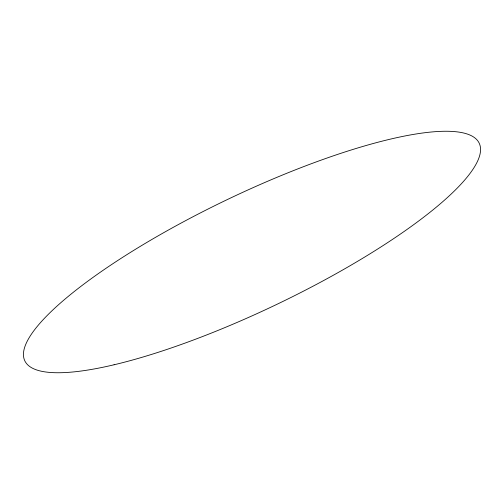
<?xml version="1.0" encoding="UTF-8"?>
<svg xmlns="http://www.w3.org/2000/svg" width="504" height="504" viewBox="0 0 504 504"><rect width="100%" height="100%" fill="white"/><g stroke="black" fill="none" stroke-linecap="round" stroke-linejoin="round"><path stroke-width="0.76" d="M114.099 364.764A251.912 57.954 -25.6 0 0 478.8 158.231A251.912 57.954 -25.6 0 0 163.101 233.012A251.912 57.954 -25.6 0 0 114.099 364.764"/></g></svg>
